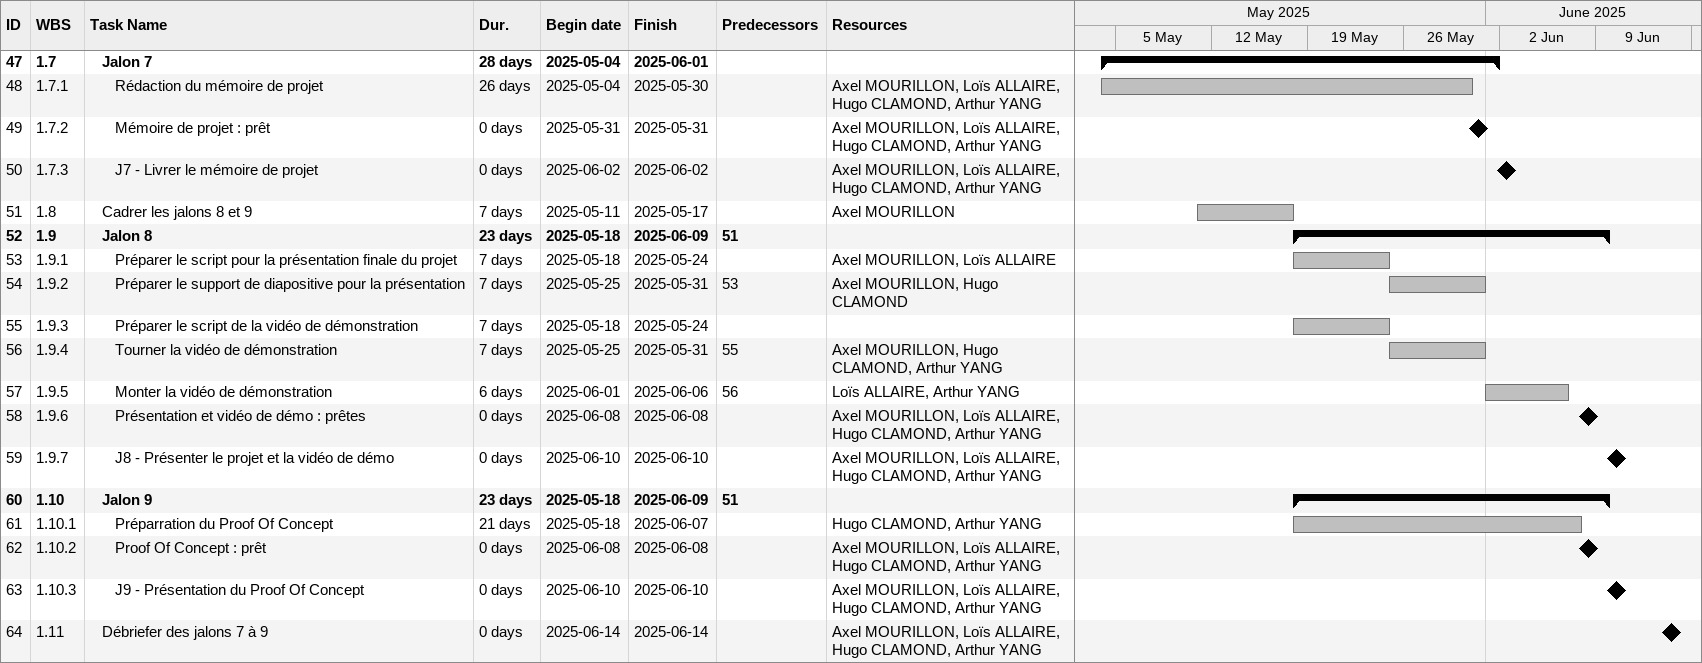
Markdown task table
| ID | WBS | Task | Duration | Start | Finish | Predecessors | Resources |
|---|---|---|---|---|---|---|---|
| 47 | 1.7 | **Jalon 7** | 28d | 2025-05-04 | 2025-06-01 |  |  |
| 48 | 1.7.1 | Rédaction du mémoire de projet | 26d | 2025-05-04 | 2025-05-30 |  | Axel MOURILLON, Loïs ALLAIRE, Hugo CLAMOND, Arthur YANG |
| 49 | 1.7.2 | Mémoire de projet : prêt | 0d | 2025-05-31 | 2025-05-31 |  | Axel MOURILLON, Loïs ALLAIRE, Hugo CLAMOND, Arthur YANG |
| 50 | 1.7.3 | J7 - Livrer le mémoire de projet | 0d | 2025-06-02 | 2025-06-02 |  | Axel MOURILLON, Loïs ALLAIRE, Hugo CLAMOND, Arthur YANG |
| 51 | 1.8 | Cadrer les jalons 8 et 9 | 7d | 2025-05-11 | 2025-05-17 |  | Axel MOURILLON |
| 52 | 1.9 | **Jalon 8** | 23d | 2025-05-18 | 2025-06-09 | 51 |  |
| 53 | 1.9.1 | Préparer le script pour la présentation finale du projet | 7d | 2025-05-18 | 2025-05-24 |  | Axel MOURILLON, Loïs ALLAIRE |
| 54 | 1.9.2 | Préparer le support de diapositive pour la présentation | 7d | 2025-05-25 | 2025-05-31 | 53 | Axel MOURILLON, Hugo CLAMOND |
| 55 | 1.9.3 | Préparer le script de la vidéo de démonstration | 7d | 2025-05-18 | 2025-05-24 |  |  |
| 56 | 1.9.4 | Tourner la vidéo de démonstration | 7d | 2025-05-25 | 2025-05-31 | 55 | Axel MOURILLON, Hugo CLAMOND, Arthur YANG |
| 57 | 1.9.5 | Monter la vidéo de démonstration | 6d | 2025-06-01 | 2025-06-06 | 56 | Loïs ALLAIRE, Arthur YANG |
| 58 | 1.9.6 | Présentation et vidéo de démo : prêtes | 0d | 2025-06-08 | 2025-06-08 |  | Axel MOURILLON, Loïs ALLAIRE, Hugo CLAMOND, Arthur YANG |
| 59 | 1.9.7 | J8 - Présenter le projet et la vidéo de démo | 0d | 2025-06-10 | 2025-06-10 |  | Axel MOURILLON, Loïs ALLAIRE, Hugo CLAMOND, Arthur YANG |
| 60 | 1.10 | **Jalon 9** | 23d | 2025-05-18 | 2025-06-09 | 51 |  |
| 61 | 1.10.1 | Préparration du Proof Of Concept | 21d | 2025-05-18 | 2025-06-07 |  | Hugo CLAMOND, Arthur YANG |
| 62 | 1.10.2 | Proof Of Concept : prêt | 0d | 2025-06-08 | 2025-06-08 |  | Axel MOURILLON, Loïs ALLAIRE, Hugo CLAMOND, Arthur YANG |
| 63 | 1.10.3 | J9 - Présentation du Proof Of Concept | 0d | 2025-06-10 | 2025-06-10 |  | Axel MOURILLON, Loïs ALLAIRE, Hugo CLAMOND, Arthur YANG |
| 64 | 1.11 | Débriefer des jalons 7 à 9 | 0d | 2025-06-14 | 2025-06-14 |  | Axel MOURILLON, Loïs ALLAIRE, Hugo CLAMOND, Arthur YANG |
